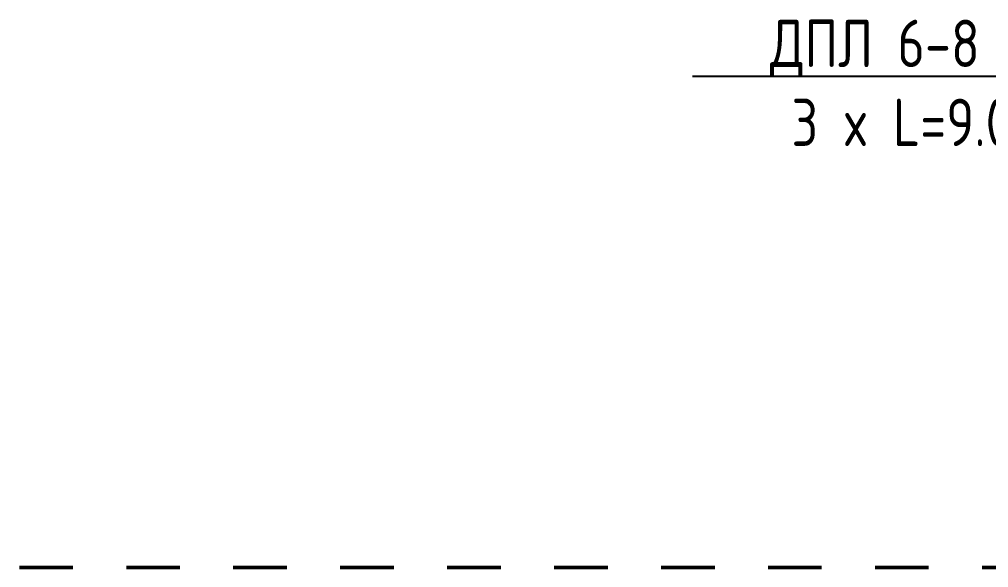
# Model space of a CAD drawing. Header units: millimetres. Extents: x 23457745 to 25202521, y 22218467 to 22861220.
# Drawn here: x 24216645 to 24242216, y 22562353 to 22576818 of the extents above; entities that cross this region are included whole.
import ezdxf
from ezdxf import colors
from ezdxf.entities.mleader import LeaderData, LeaderLine
from ezdxf.math import Vec2, Vec3

# ---------------------------------------------------------------- set-up
doc = ezdxf.new("R2010")
doc.units = ezdxf.units.MM
doc.linetypes.add('Штриховая', pattern=[2822.222233, 1411.111116, -1411.111116])
doc.layers.add('Выноски', color=7, linetype='Continuous')
doc.styles.add('GOST 2.304', font='GOST_type.ttf')

# ---------------------------------------------------------------- blocks, each defined once
blk = doc.blocks.new('_ArchTick')
at = {"color": 0, "linetype": 'ByBlock', "const_width": 0.15}
blk.add_lwpolyline([(-0.5, -0.5), (0.5, 0.5)], dxfattribs=at)

msp = doc.modelspace()

# ---------------------------------------------------------------- linework, layer by layer
at = {"color": 1, "linetype": 'Штриховая', "lineweight": 50}
msp.add_line((24216644.893, 22562352.881, 115163), (24274518.564, 22562352.881, 115163), dxfattribs=at)

# ---------------------------------------------------------------- leaders
at = {"layer": 'Выноски', "color": 0, "lineweight": -2}
ml = msp.add_multileader_mtext('Standard', dxfattribs=at)
ml.set_content('{\\C0;ДПЛ 6-8 %%C500\\P3 x L=9.00 м}', color=5, style='GOST 2.304')
ml.set_leader_properties(lineweight=-3)
ml.set_arrow_properties(name='ARCHTICK')
ml.build(insert=Vec2(0, 0))
ml.multileader.update_dxf_attribs({"text_left_attachment_type": 6, "text_right_attachment_type": 6, "dogleg_length": 1, "arrow_head_size": 1250, "scale": 500})
ctx = ml.context
ctx.base_point, ctx.scale, ctx.char_height, ctx.arrow_head_size, ctx.landing_gap_size, ctx.plane_origin = Vec3(24235644.082, 22575309.834, 105124), 500, 1250, 1250, 900, Vec3(24238040.425, 22549249.39, 105124)
ctx.left_attachment, ctx.right_attachment, ctx.text_align_type = 6, 6, 1
notes = []
notes.append((ctx, [(1, (1, 1, 0), (24246513.729, 22575309.834, 105124), (-1, 0), 99.848, [(1, [(24250038.067, 22571802.117, 105124)], 0, [])])]))
ctx.mtext.insert, ctx.mtext.alignment, ctx.mtext.flow_direction = Vec3(24241028.982, 22576809.834, 105124), 2, 5
for ctx, leaders in notes:
    for number, flags, end, landing, length, lines in leaders:
        leader = LeaderData()
        leader.index, (leader.has_last_leader_line, leader.has_dogleg_vector, leader.attachment_direction) = number, flags
        leader.last_leader_point, leader.dogleg_vector, leader.dogleg_length = Vec3(end), Vec3(landing), length
        for number, points, colour, breaks in lines:
            line = LeaderLine()
            line.index, line.vertices, line.color, line.breaks = number, Vec3.list(points), colors.encode_raw_color(colour), breaks
            leader.lines.append(line)
        ctx.leaders.append(leader)

doc.saveas('drawing.dxf')
